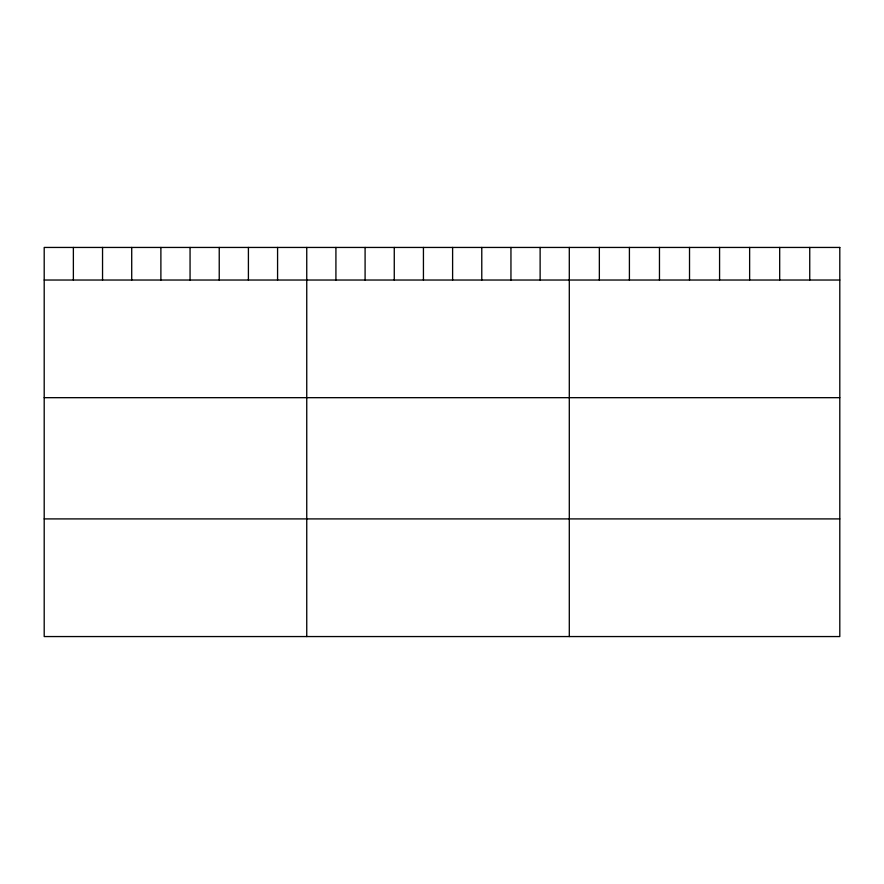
<?xml version="1.0" encoding="UTF-8"?>
<svg xmlns="http://www.w3.org/2000/svg" width="884" height="884" viewBox="0 0 884 884"><rect width="100%" height="100%" fill="white"/><g stroke="black" fill="none" stroke-linecap="round" stroke-linejoin="round"><path stroke-width="1.33" d="M44.2 280.029L839.8 280.029M44.2 397.678L839.8 397.678M44.2 518.908L839.8 518.908M809.744 247.443L809.744 280.029M779.688 247.443L779.688 280.029M749.632 247.443L749.632 280.029M719.576 247.443L719.576 280.029M689.52 247.443L689.52 280.029M659.464 247.443L659.464 280.029M629.408 247.443L629.408 280.029M599.352 247.443L599.352 280.029M569.296 247.443L569.296 636.557M540.124 247.443L540.124 280.029M510.952 247.443L510.952 280.029M481.78 247.443L481.78 280.029M452.608 247.443L452.608 280.029M423.436 247.443L423.436 280.029M394.264 247.443L394.264 280.029M365.092 247.443L365.092 280.029M335.92 247.443L335.92 280.029M306.748 247.443L306.748 636.557M277.576 247.443L277.576 280.029M248.404 247.443L248.404 280.029M219.232 247.443L219.232 280.029M190.06 247.443L190.06 280.029M160.888 247.443L160.888 280.029M131.716 247.443L131.716 280.029M102.544 247.443L102.544 280.029M73.372 247.443L73.372 280.029M839.8 247.443L44.2 247.443L44.2 636.557L839.8 636.557L839.8 247.443"/></g></svg>
